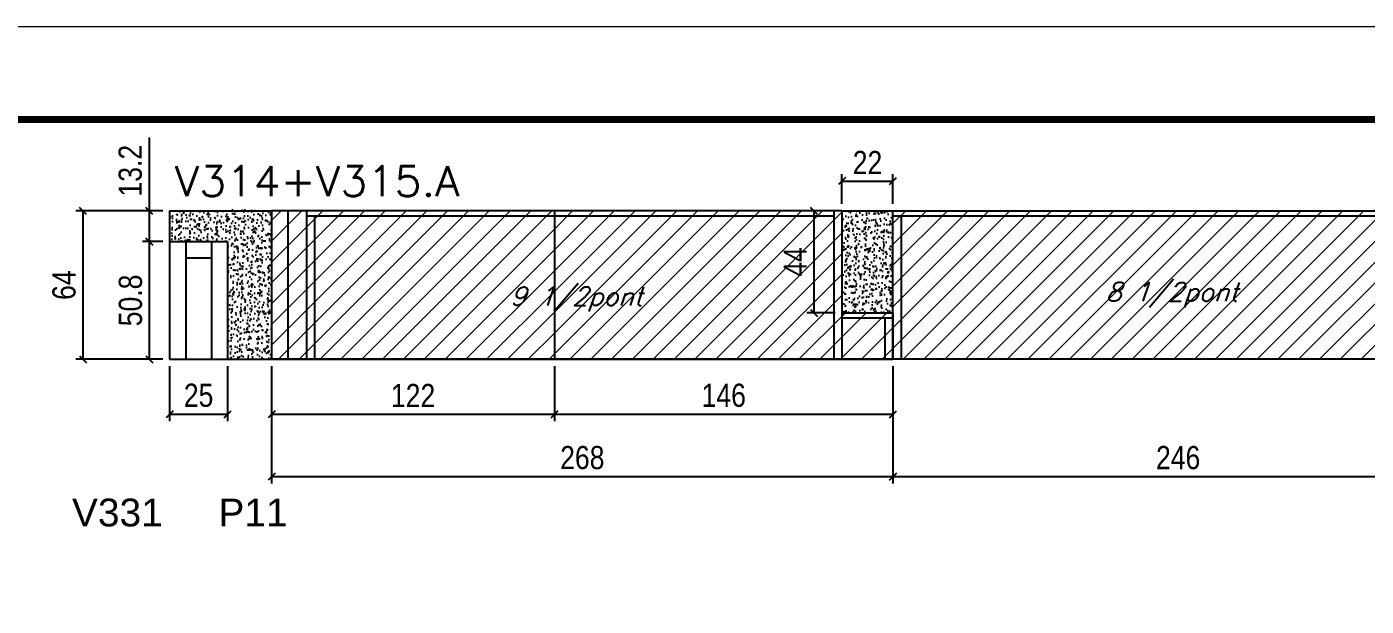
# Model space of a CAD drawing. Extents: x 137137 to 143418, y 10464 to 34486.
# Drawn here: x 139099 to 139677, y 25047 to 25297 of the extents above; entities that cross this region are included whole.
import ezdxf

# ---------------------------------------------------------------- set-up
doc = ezdxf.new("R2010")
doc.units = 0
doc.linetypes.add('DASHED', pattern=[0.75, 0.5, -0.25])
for name, color, linetype in [('5', 5, 'Continuous'), ('COTA', 241, 'Continuous'), ('Painéis', 200, 'Continuous'), ('SARR_2.2x7', 40, 'Continuous'), ('SARR_3.5x7', 81, 'Continuous'), ('texto', 7, 'Continuous')]:
    doc.layers.add(name, color=color, linetype=linetype)
for name, color, linetype, lineweight in [('Folhas', 255, 'Continuous', 9), ('Hachura', 251, 'Continuous', 9), ('SARRAFO DE PRESSAO', 251, 'DASHED', 9), ('Texto Seção', 7, 'Continuous', 15)]:
    doc.layers.add(name, color=color, linetype=linetype, lineweight=lineweight)
doc.styles.add('COTA TECNICA', font='techl___.ttf', dxfattribs={"height": 10})
doc.styles.add('REGUA-120', font='ROMANS.shx', dxfattribs={"height": 15})
doc.styles.add('Romans', font='romans.shx')
doc.styles.get("Standard").update_dxf_attribs({"font": 'arial.ttf'})
doc.dimstyles.new('PAINEL', dxfattribs={"dimtxt": 10, "dimasz": 3, "dimexe": 3, "dimexo": 3, "dimgap": 3, "dimtad": 1, "dimdec": 1, "dimzin": 12, "dimdsep": 46, "dimtxsty": 'COTA TECNICA', "dimblk1": 'OBLIQUE', "dimblk2": 'OBLIQUE', "dimsah": 1, "dimcen": 0.9, "dimclrd": 4, "dimclre": 4, "dimclrt": 240, "dimadec": 1, "dimazin": 3, "dimtfac": 1, "dimtdec": 1, "dimtmove": 0, "dimatfit": 3, "dimfxl": 1, "dimtolj": 1, "dimtzin": 12, "dimarcsym": 0})
pattern_1 = [(50, (8551.6667, -6778.6307), (5.46554007, -0.47817257), [0.5715, -6.2865]), (355, (8551.6667, -6778.6307), (-1.05730264, 5.73170536), [0.4572, -5.02921753]), (100.4514447, (8552.122, -6778.6705), (4.40823741, 5.25353256), [0.48570026, -5.34270734]), (46.1842, (8551.667, -6777.107), (8.13237123, -1.26126984), [0.85725, -9.42975]), (96.6355576, (8552.344, -6777.212), (7.122124, 7.42278374), [0.7285507, -8.01406824]), (351.184151, (8551.667, -6777.107), (7.122124, 7.42278374), [0.685799, -7.54379196]), (21, (8552.4287, -6777.4877), (4.54843174, -3.06795595), [0.5715, -6.2865]), (326, (8552.4287, -6777.4877), (1.85406085, 5.52563898), [0.4572, -5.0292]), (71.451445, (8552.8077, -6777.7434), (6.40249258, 2.45768307), [0.48570026, -5.34269813]), (37.5, (8551.6667, -6778.6307), (0.092658098, 2.536651166), [0, -4.96824, 0, -5.1054, 0, -5.04825]), (7.5, (8551.6667, -6778.6307), (2.004589875, 3.005417245), [0, -2.91084, 0, -4.85394, 0, -1.92405]), (327.5, (8549.9674, -6778.6307), (4.067717855, -0.17186232), [0, -1.905, 0, -5.9436, 0, -7.8867]), (317.5, (8549.2054, -6778.6307), (4.44387544, 0.76279473), [0, -2.4765, 0, -3.94716, 0, -5.6007])]
pattern_2 = [(45, (-1580.9014, -8024.732), (-4.49012806, 4.49012806), [])]

# ---------------------------------------------------------------- blocks, each defined once
blk = doc.blocks.new('9999999999')
at = {"layer": 'Folhas'}
blk.add_lwpolyline([(98138.98, 34190.21), (99623.98, 34190.21), (99623.98, 35240.21), (98138.98, 35240.21)], close=True, dxfattribs=at)
at = {"layer": 'Folhas', "color": 30, "const_width": 3}
blk.add_lwpolyline([(98213.98, 34230.21), (99583.98, 34230.21), (99583.98, 35200.21), (98213.98, 35200.21)], close=True, dxfattribs=at)
blk = doc.blocks.new('_Oblique')
at = {"color": 0, "linetype": 'ByBlock', "lineweight": -2}
blk.add_line((-0.5, -0.5), (0.5, 0.5), dxfattribs=at)
blk = doc.blocks.new('*D1310')
at = {"layer": 'COTA', "color": 4, "linetype": 'ByBlock', "lineweight": -2, "transparency": 16777216}
for p, q in [((139451.06, 25220.76), (139451.06, 25233.64)), ((139451.06, 25230.64), (139473.06, 25230.64)), ((139473.06, 25220.76), (139473.06, 25233.64))]:
    blk.add_line(p, q, dxfattribs=at)
at = {"layer": 'Defpoints', "color": 0, "linetype": 'ByBlock', "transparency": 16777216}
for p in [(139473.06, 25230.64), (139451.06, 25217.76), (139473.06, 25217.76)]:
    blk.add_point(p, dxfattribs=at)
at = {"layer": 'COTA', "color": 4, "linetype": 'ByBlock', "lineweight": -2, "transparency": 16777216, "xscale": 3, "yscale": 3, "zscale": 3, "rotation": 180}
blk.add_blockref('_Oblique', (139451.06, 25230.64), dxfattribs=at)
at = {"layer": 'COTA', "color": 4, "linetype": 'ByBlock', "lineweight": -2, "transparency": 16777216, "xscale": 3, "yscale": 3, "zscale": 3}
blk.add_blockref('_Oblique', (139473.06, 25230.64), dxfattribs=at)
at = {"layer": 'COTA', "color": 240, "linetype": 'ByBlock', "transparency": 16777216, "insert": (139462.06, 25238.64), "char_height": 10, "attachment_point": 5, "style": 'COTA TECNICA'}
blk.add_mtext('\\A1;22', dxfattribs=at)
blk = doc.blocks.new('*D1311')
at = {"layer": 'COTA', "color": 4, "linetype": 'ByBlock', "lineweight": -2, "transparency": 16777216}
for p, q in [((139158.06, 25204.56), (139149.33, 25204.56)), ((139152.33, 25153.76), (139152.33, 25204.56)), ((139158.06, 25153.76), (139149.33, 25153.76))]:
    blk.add_line(p, q, dxfattribs=at)
at = {"layer": 'Defpoints', "color": 0, "linetype": 'ByBlock', "transparency": 16777216}
for p in [(139152.33, 25204.56), (139161.06, 25204.56), (139161.06, 25153.76)]:
    blk.add_point(p, dxfattribs=at)
at = {"layer": 'COTA', "color": 4, "linetype": 'ByBlock', "lineweight": -2, "transparency": 16777216, "xscale": 3, "yscale": 3, "zscale": 3}
for p, rotation in [((139152.33, 25204.56), 90), ((139152.33, 25153.76), 270)]:
    blk.add_blockref('_Oblique', p, dxfattribs=dict(at, rotation=rotation))
at = {"layer": 'COTA', "color": 240, "linetype": 'ByBlock', "transparency": 16777216, "insert": (139144.2, 25179.16), "char_height": 10, "attachment_point": 5, "rotation": 90, "style": 'COTA TECNICA'}
blk.add_mtext('\\A1;50.8', dxfattribs=at)
blk = doc.blocks.new('*D1312')
at = {"layer": 'COTA', "color": 4, "linetype": 'ByBlock', "lineweight": -2, "transparency": 16777216}
for p, q in [((139161.06, 25150.76), (139161.06, 25127.09)), ((139186.06, 25150.76), (139186.06, 25127.09)), ((139161.06, 25130.09), (139186.06, 25130.09))]:
    blk.add_line(p, q, dxfattribs=at)
at = {"layer": 'Defpoints', "color": 0, "linetype": 'ByBlock', "transparency": 16777216}
for p in [(139161.06, 25153.76), (139186.06, 25153.76), (139186.06, 25130.09)]:
    blk.add_point(p, dxfattribs=at)
at = {"layer": 'COTA', "color": 4, "linetype": 'ByBlock', "lineweight": -2, "transparency": 16777216, "xscale": 3, "yscale": 3, "zscale": 3, "rotation": 180}
blk.add_blockref('_Oblique', (139161.06, 25130.09), dxfattribs=at)
at = {"layer": 'COTA', "color": 4, "linetype": 'ByBlock', "lineweight": -2, "transparency": 16777216, "xscale": 3, "yscale": 3, "zscale": 3}
blk.add_blockref('_Oblique', (139186.06, 25130.09), dxfattribs=at)
at = {"layer": 'COTA', "color": 240, "linetype": 'ByBlock', "transparency": 16777216, "insert": (139173.56, 25138.2), "char_height": 10, "attachment_point": 5, "style": 'COTA TECNICA'}
blk.add_mtext('\\A1;25', dxfattribs=at)
blk = doc.blocks.new('*D1313')
at = {"layer": 'COTA', "color": 4, "linetype": 'ByBlock', "lineweight": -2, "transparency": 16777216}
for p, q in [((139152.33, 25217.76), (139152.33, 25249.49)), ((139158.06, 25217.76), (139149.33, 25217.76)), ((139152.33, 25204.56), (139152.33, 25217.76)), ((139158.06, 25204.56), (139149.33, 25204.56))]:
    blk.add_line(p, q, dxfattribs=at)
at = {"layer": 'Defpoints', "color": 0, "linetype": 'ByBlock', "transparency": 16777216}
for p in [(139152.33, 25217.76), (139161.06, 25217.76), (139161.06, 25204.56)]:
    blk.add_point(p, dxfattribs=at)
at = {"layer": 'COTA', "color": 4, "linetype": 'ByBlock', "lineweight": -2, "transparency": 16777216, "xscale": 3, "yscale": 3, "zscale": 3}
for p, rotation in [((139152.33, 25217.76), 90), ((139152.33, 25204.56), 270)]:
    blk.add_blockref('_Oblique', p, dxfattribs=dict(at, rotation=rotation))
at = {"layer": 'COTA', "color": 240, "linetype": 'ByBlock', "transparency": 16777216, "insert": (139144.11, 25235.12), "char_height": 10, "attachment_point": 5, "rotation": 90, "style": 'COTA TECNICA'}
blk.add_mtext('\\A1;13.2', dxfattribs=at)
blk = doc.blocks.new('*D1314')
at = {"layer": 'COTA', "color": 4, "linetype": 'ByBlock', "lineweight": -2, "transparency": 16777216}
for p, q in [((139158.06, 25217.76), (139120.66, 25217.76)), ((139123.66, 25217.76), (139123.66, 25153.76)), ((139158.06, 25153.76), (139120.66, 25153.76))]:
    blk.add_line(p, q, dxfattribs=at)
at = {"layer": 'Defpoints', "color": 0, "linetype": 'ByBlock', "transparency": 16777216}
for p in [(139161.06, 25217.76), (139123.66, 25153.76), (139161.06, 25153.76)]:
    blk.add_point(p, dxfattribs=at)
at = {"layer": 'COTA', "color": 4, "linetype": 'ByBlock', "lineweight": -2, "transparency": 16777216, "xscale": 3, "yscale": 3, "zscale": 3}
for p, rotation in [((139123.66, 25217.76), 90), ((139123.66, 25153.76), 270)]:
    blk.add_blockref('_Oblique', p, dxfattribs=dict(at, rotation=rotation))
at = {"layer": 'COTA', "color": 240, "linetype": 'ByBlock', "transparency": 16777216, "insert": (139115.56, 25185.76), "char_height": 10, "attachment_point": 5, "rotation": 90, "style": 'COTA TECNICA'}
blk.add_mtext('\\A1;64', dxfattribs=at)
blk = doc.blocks.new('*D1315')
at = {"layer": 'COTA', "color": 4, "linetype": 'ByBlock', "lineweight": -2, "transparency": 16777216}
for p, q in [((139205.06, 25150.76), (139205.06, 25100.2)), ((139473.06, 25150.76), (139473.06, 25100.2)), ((139205.06, 25103.2), (139473.06, 25103.2))]:
    blk.add_line(p, q, dxfattribs=at)
at = {"layer": 'Defpoints', "color": 0, "linetype": 'ByBlock', "transparency": 16777216}
for p in [(139205.06, 25153.76), (139473.06, 25153.76), (139473.06, 25103.2)]:
    blk.add_point(p, dxfattribs=at)
at = {"layer": 'COTA', "color": 4, "linetype": 'ByBlock', "lineweight": -2, "transparency": 16777216, "xscale": 3, "yscale": 3, "zscale": 3, "rotation": 180}
blk.add_blockref('_Oblique', (139205.06, 25103.2), dxfattribs=at)
at = {"layer": 'COTA', "color": 4, "linetype": 'ByBlock', "lineweight": -2, "transparency": 16777216, "xscale": 3, "yscale": 3, "zscale": 3}
blk.add_blockref('_Oblique', (139473.06, 25103.2), dxfattribs=at)
at = {"layer": 'COTA', "color": 240, "linetype": 'ByBlock', "transparency": 16777216, "insert": (139339.06, 25111.33), "char_height": 10, "attachment_point": 5, "style": 'COTA TECNICA'}
blk.add_mtext('\\A1;268', dxfattribs=at)
blk = doc.blocks.new('*D1316')
at = {"layer": 'COTA', "color": 4, "linetype": 'ByBlock', "lineweight": -2, "transparency": 16777216}
for p, q in [((139448.06, 25217.76), (139435.96, 25217.76)), ((139438.96, 25217.76), (139438.96, 25173.76)), ((139448.06, 25173.76), (139435.96, 25173.76))]:
    blk.add_line(p, q, dxfattribs=at)
at = {"layer": 'Defpoints', "color": 0, "linetype": 'ByBlock', "transparency": 16777216}
for p in [(139451.06, 25217.76), (139438.96, 25173.76), (139451.06, 25173.76)]:
    blk.add_point(p, dxfattribs=at)
at = {"layer": 'COTA', "color": 4, "linetype": 'ByBlock', "lineweight": -2, "transparency": 16777216, "xscale": 3, "yscale": 3, "zscale": 3}
for p, rotation in [((139438.96, 25217.76), 90), ((139438.96, 25173.76), 270)]:
    blk.add_blockref('_Oblique', p, dxfattribs=dict(at, rotation=rotation))
at = {"layer": 'COTA', "color": 240, "linetype": 'ByBlock', "transparency": 16777216, "insert": (139430.89, 25195.76), "char_height": 10, "attachment_point": 5, "rotation": 90, "style": 'COTA TECNICA'}
blk.add_mtext('\\A1;44', dxfattribs=at)
blk = doc.blocks.new('*D1317')
at = {"layer": 'COTA', "color": 4, "linetype": 'ByBlock', "lineweight": -2, "transparency": 16777216}
for p, q in [((139473.06, 25130.76), (139473.06, 25100.2)), ((139719.06, 25130.76), (139719.06, 25100.2)), ((139473.06, 25103.2), (139719.06, 25103.2))]:
    blk.add_line(p, q, dxfattribs=at)
at = {"layer": 'Defpoints', "color": 0, "linetype": 'ByBlock', "transparency": 16777216}
for p in [(139473.06, 25133.76), (139719.06, 25133.76), (139719.06, 25103.2)]:
    blk.add_point(p, dxfattribs=at)
at = {"layer": 'COTA', "color": 4, "linetype": 'ByBlock', "lineweight": -2, "transparency": 16777216, "xscale": 3, "yscale": 3, "zscale": 3, "rotation": 180}
blk.add_blockref('_Oblique', (139473.06, 25103.2), dxfattribs=at)
at = {"layer": 'COTA', "color": 4, "linetype": 'ByBlock', "lineweight": -2, "transparency": 16777216, "xscale": 3, "yscale": 3, "zscale": 3}
blk.add_blockref('_Oblique', (139719.06, 25103.2), dxfattribs=at)
at = {"layer": 'COTA', "color": 240, "linetype": 'ByBlock', "transparency": 16777216, "insert": (139596.06, 25111.31), "char_height": 10, "attachment_point": 5, "style": 'COTA TECNICA'}
blk.add_mtext('\\A1;246', dxfattribs=at)
blk = doc.blocks.new('*D1437')
at = {"layer": 'COTA', "color": 4, "lineweight": -2, "ltscale": 25, "transparency": 16777216}
for p, q in [((139205.06, 25150.76), (139205.06, 25127.09)), ((139327.06, 25150.76), (139327.06, 25127.09)), ((139205.06, 25130.09), (139327.06, 25130.09))]:
    blk.add_line(p, q, dxfattribs=at)
at = {"layer": 'Defpoints', "color": 0, "ltscale": 25, "transparency": 16777216}
for p in [(139205.06, 25153.76), (139327.06, 25153.76), (139327.06, 25130.09)]:
    blk.add_point(p, dxfattribs=at)
at = {"layer": 'COTA', "color": 4, "lineweight": -2, "ltscale": 25, "transparency": 16777216, "xscale": 3, "yscale": 3, "zscale": 3, "rotation": 180}
blk.add_blockref('_Oblique', (139205.06, 25130.09), dxfattribs=at)
at = {"layer": 'COTA', "color": 4, "lineweight": -2, "ltscale": 25, "transparency": 16777216, "xscale": 3, "yscale": 3, "zscale": 3}
blk.add_blockref('_Oblique', (139327.06, 25130.09), dxfattribs=at)
at = {"layer": 'COTA', "color": 240, "ltscale": 25, "transparency": 16777216, "insert": (139266.06, 25138.15), "char_height": 10, "attachment_point": 5, "style": 'COTA TECNICA'}
blk.add_mtext('\\A1;122', dxfattribs=at)
blk = doc.blocks.new('*D1438')
at = {"layer": 'COTA', "color": 4, "lineweight": -2, "ltscale": 25, "transparency": 16777216}
for p, q in [((139327.06, 25150.76), (139327.06, 25127.09)), ((139473.06, 25150.76), (139473.06, 25127.09)), ((139327.06, 25130.09), (139473.06, 25130.09))]:
    blk.add_line(p, q, dxfattribs=at)
at = {"layer": 'Defpoints', "color": 0, "ltscale": 25, "transparency": 16777216}
for p in [(139327.06, 25153.76), (139473.06, 25153.76), (139473.06, 25130.09)]:
    blk.add_point(p, dxfattribs=at)
at = {"layer": 'COTA', "color": 4, "lineweight": -2, "ltscale": 25, "transparency": 16777216, "xscale": 3, "yscale": 3, "zscale": 3, "rotation": 180}
blk.add_blockref('_Oblique', (139327.06, 25130.09), dxfattribs=at)
at = {"layer": 'COTA', "color": 4, "lineweight": -2, "ltscale": 25, "transparency": 16777216, "xscale": 3, "yscale": 3, "zscale": 3}
blk.add_blockref('_Oblique', (139473.06, 25130.09), dxfattribs=at)
at = {"layer": 'COTA', "color": 240, "ltscale": 25, "transparency": 16777216, "insert": (139400.06, 25138.19), "char_height": 10, "attachment_point": 5, "style": 'COTA TECNICA'}
blk.add_mtext('\\A1;146', dxfattribs=at)

msp = doc.modelspace()

# ---------------------------------------------------------------- hatches: boundary and pattern name
at = {"layer": 'COTA', "linetype": 'ByBlock'}
h = msp.add_hatch(dxfattribs=at)
h.set_pattern_fill('AR-CONC', color=256, scale=0.03)
h.set_pattern_definition(pattern_1)
h.paths.add_polyline_path([(139186.06, 25217.76), (139161.06, 25217.76), (139161.06, 25204.56), (139186.06, 25204.56)])
h = msp.add_hatch(dxfattribs=at)
h.set_pattern_fill('AR-CONC', color=256, scale=0.03)
h.set_pattern_definition([(50, (8551.6667, -6777.8307), (5.46554007, -0.47817257), [0.5715, -6.2865]), (355, (8551.6667, -6777.8307), (-1.05730264, 5.73170536), [0.4572, -5.02921753]), (100.4514447, (8552.122, -6777.8705), (4.40823741, 5.25353256), [0.48570026, -5.34270734]), (46.1842, (8551.667, -6776.307), (8.13237123, -1.26126984), [0.85725, -9.42975]), (96.6355576, (8552.344, -6776.412), (7.122124, 7.42278374), [0.7285507, -8.01406824]), (351.184151, (8551.667, -6776.307), (7.122124, 7.42278374), [0.685799, -7.54379196]), (21, (8552.4287, -6776.6877), (4.54843174, -3.06795595), [0.5715, -6.2865]), (326, (8552.4287, -6776.6877), (1.85406085, 5.52563898), [0.4572, -5.0292]), (71.451445, (8552.8077, -6776.9434), (6.40249258, 2.45768307), [0.48570026, -5.34269813]), (37.5, (8551.6667, -6777.8307), (0.092658098, 2.536651166), [0, -4.96824, 0, -5.1054, 0, -5.04825]), (7.5, (8551.6667, -6777.8307), (2.004589875, 3.005417245), [0, -2.91084, 0, -4.85394, 0, -1.92405]), (327.5, (8549.9674, -6777.8307), (4.067717855, -0.17186232), [0, -1.905, 0, -5.9436, 0, -7.8867]), (317.5, (8549.2054, -6777.8307), (4.44387544, 0.76279473), [0, -2.4765, 0, -3.94716, 0, -5.6007])])
h.paths.add_polyline_path([(139205.06, 25218.56), (139186.06, 25218.56), (139186.06, 25153.76), (139205.06, 25153.76), (139205.06, 25154.56)])
h = msp.add_hatch(dxfattribs=at)
h.set_pattern_fill('AR-CONC', color=256, scale=0.03)
h.set_pattern_definition(pattern_1)
h.paths.add_polyline_path([(139473.06, 25217.76), (139451.06, 25217.76), (139451.06, 25173.76), (139473.06, 25173.76)])
at = {"layer": 'Hachura', "linetype": 'ByBlock'}
h = msp.add_hatch(dxfattribs=at)
h.set_pattern_fill('ANSI31', color=256, scale=2)
h.set_pattern_definition(pattern_2)
h.paths.add_polyline_path([(139327.06, 25217.76), (139205.06, 25217.76), (139205.06, 25153.76), (139327.06, 25153.76)])
h = msp.add_hatch(dxfattribs=at)
h.set_pattern_fill('ANSI31', color=256, scale=2)
h.set_pattern_definition(pattern_2)
h.paths.add_polyline_path([(139451.06, 25217.76), (139327.06, 25217.76), (139327.06, 25153.76), (139473.06, 25153.76), (139473.06, 25173.76), (139451.06, 25173.76)])
h = msp.add_hatch(dxfattribs=at)
h.set_pattern_fill('ANSI31', color=256, scale=2)
h.set_pattern_definition(pattern_2)
h.paths.add_polyline_path([(139717.06, 25217.76), (139473.06, 25217.76), (139473.06, 25173.76), (139473.06, 25153.76), (139717.06, 25153.76)])
h.paths.add_polyline_path([(139556.98, 25173.5), (139624.6, 25173.5), (139630.1, 25189.48), (139562.48, 25189.48)], flags=24)

# ---------------------------------------------------------------- linework, layer by layer
at = {"layer": 'COTA', "linetype": 'ByBlock'}
for p, q in [((139161.06, 25217.76), (139186.06, 25217.76)), ((139161.06, 25217.76), (139161.06, 25204.56)), ((139186.06, 25217.76), (139205.06, 25217.76)), ((139451.06, 25217.76), (139473.06, 25217.76)), ((139186.06, 25153.76), (139205.06, 25153.76)), ((139205.06, 25153.76), (139205.06, 25153.76))]:
    msp.add_line(p, q, dxfattribs=at)
at = {"layer": 'Painéis', "linetype": 'ByBlock'}
for p, q in [((139205.06, 25217.76), (139205.06, 25153.76)), ((139451.06, 25217.76), (139205.06, 25217.76)), ((139327.06, 25217.76), (139327.06, 25153.76)), ((139451.06, 25217.76), (139451.06, 25173.76)), ((139473.06, 25217.76), (139719.06, 25217.76)), ((139473.06, 25173.76), (139473.06, 25217.76)), ((139161.06, 25204.56), (139161.06, 25153.76)), ((139161.06, 25204.56), (139186.06, 25204.56)), ((139186.06, 25204.56), (139186.06, 25153.76)), ((139451.06, 25173.76), (139473.06, 25173.76)), ((139473.06, 25173.76), (139473.06, 25153.93)), ((139473.06, 25153.76), (139473.06, 25173.76)), ((139161.06, 25153.76), (139186.06, 25153.76)), ((139205.06, 25153.76), (139473.06, 25153.76)), ((139719.06, 25153.76), (139473.06, 25153.76))]:
    msp.add_line(p, q, dxfattribs=at)
at = {"layer": 'Painéis'}
for p in [(139719.06, 25153.76), (139205.06, 25153.76)]:
    msp.add_line(p, (139205.06, 25153.76), dxfattribs=at)
at = {"layer": 'SARR_2.2x7', "linetype": 'Continuous'}
for p, q in [((139212.06, 25217.76), (139212.06, 25153.76)), ((139447.56, 25215.56), (139220.06, 25215.56)), ((139702.06, 25215.56), (139473.06, 25215.56)), ((139168.06, 25204.56), (139168.06, 25153.76)), ((139179.06, 25204.56), (139179.06, 25153.76)), ((139168.06, 25197.56), (139179.06, 25197.56)), ((139473.06, 25171.56), (139451.06, 25171.56))]:
    msp.add_line(p, q, dxfattribs=at)
at = {"layer": 'SARR_3.5x7'}
for p, q in [((139220.06, 25217.76), (139220.06, 25153.76)), ((139447.56, 25217.76), (139447.56, 25153.76)), ((139223.56, 25215.56), (139223.56, 25153.76)), ((139476.56, 25215.56), (139476.56, 25153.76)), ((139451.06, 25173.76), (139451.06, 25153.76)), ((139469.56, 25171.56), (139469.56, 25153.76))]:
    msp.add_line(p, q, dxfattribs=at)

# ---------------------------------------------------------------- block references
at = {"layer": 'SARRAFO DE PRESSAO', "color": 6, "linetype": 'ByBlock'}
msp.add_blockref('9999999999', (40583.31, -9943.03), dxfattribs=at)

# ---------------------------------------------------------------- texts
at = {"layer": '5', "linetype": 'Continuous'}
for s, p in [('V331', (139118.95, 25081.7)), ('P11', (139182.11, 25081.7))]:
    msp.add_text(s, height=12, rotation=0.00004, dxfattribs=at).set_placement(p)
at = {"layer": 'texto', "color": 2, "char_height": 8, "attachment_point": 5, "style": 'Romans'}
for s, insert in [('{\\Q19;\\C256;9 1/2pont}', (139336.51, 25179.65)), ('{\\Q19;\\C256;8 1/2pont}', (139593.35, 25181.49))]:
    msp.add_mtext(s, dxfattribs=dict(at, insert=insert))
at = {"layer": 'Texto Seção', "style": 'REGUA-120', "width": 1.05}
msp.add_text('V314+V315.A', height=13, dxfattribs=at).set_placement((139163.28, 25224.13))

# ---------------------------------------------------------------- dimensions: what is measured, and where the dimension line sits
at = {"layer": 'COTA', "linetype": 'ByBlock'}
dim = msp.add_linear_dim(base=(139152.33, 25217.76), p1=(139161.06, 25204.56), p2=(139161.06, 25217.76), angle=90, dimstyle='PAINEL', dxfattribs=at)
dim.commit()
dim.dimension.update_dxf_attribs({"geometry": '*D1313', "text_midpoint": (139152.33, 25235.12), "dimtype": 160})
for base, p1, p2, picture, middle in [((139473.06, 25230.64), (139451.06, 25217.76), (139473.06, 25217.76), '*D1310', (139462.06, 25238.64)), ((139186.06, 25130.09), (139161.06, 25153.76), (139186.06, 25153.76), '*D1312', (139173.56, 25138.2)), ((139473.06, 25103.2), (139205.06, 25153.76), (139473.06, 25153.76), '*D1315', (139339.06, 25111.33)), ((139719.06, 25103.2), (139473.06, 25133.76), (139719.06, 25133.76), '*D1317', (139596.06, 25111.31))]:
    dim = msp.add_linear_dim(base=base, p1=p1, p2=p2, dimstyle='PAINEL', dxfattribs=at)
    dim.commit()
    dim.dimension.update_dxf_attribs({"geometry": picture, "text_midpoint": middle})
for base, p1, p2, picture, middle in [((139123.66, 25153.76), (139161.06, 25217.76), (139161.06, 25153.76), '*D1314', (139115.56, 25185.76)), ((139438.96, 25173.76), (139451.06, 25217.76), (139451.06, 25173.76), '*D1316', (139430.89, 25195.76)), ((139152.33, 25204.56), (139161.06, 25153.76), (139161.06, 25204.56), '*D1311', (139144.2, 25179.16))]:
    dim = msp.add_linear_dim(base=base, p1=p1, p2=p2, angle=90, dimstyle='PAINEL', dxfattribs=at)
    dim.commit()
    dim.dimension.update_dxf_attribs({"geometry": picture, "text_midpoint": middle})
at = {"layer": 'COTA', "ltscale": 25}
dim = msp.add_linear_dim(base=(139327.06, 25130.09), p1=(139205.06, 25153.76), p2=(139327.06, 25153.76), dimstyle='PAINEL', dxfattribs=at)
dim.commit()
dim.dimension.update_dxf_attribs({"geometry": '*D1437', "text_midpoint": (139266.06, 25138.15)})
dim = msp.add_linear_dim(base=(139473.06, 25130.09), p1=(139327.06, 25153.76), p2=(139473.06, 25153.76), dimstyle='PAINEL', override={"dimtmove": 1}, dxfattribs=at)
dim.commit()
dim.dimension.update_dxf_attribs({"geometry": '*D1438', "text_midpoint": (139400.06, 25138.19)})

doc.saveas('drawing.dxf')
